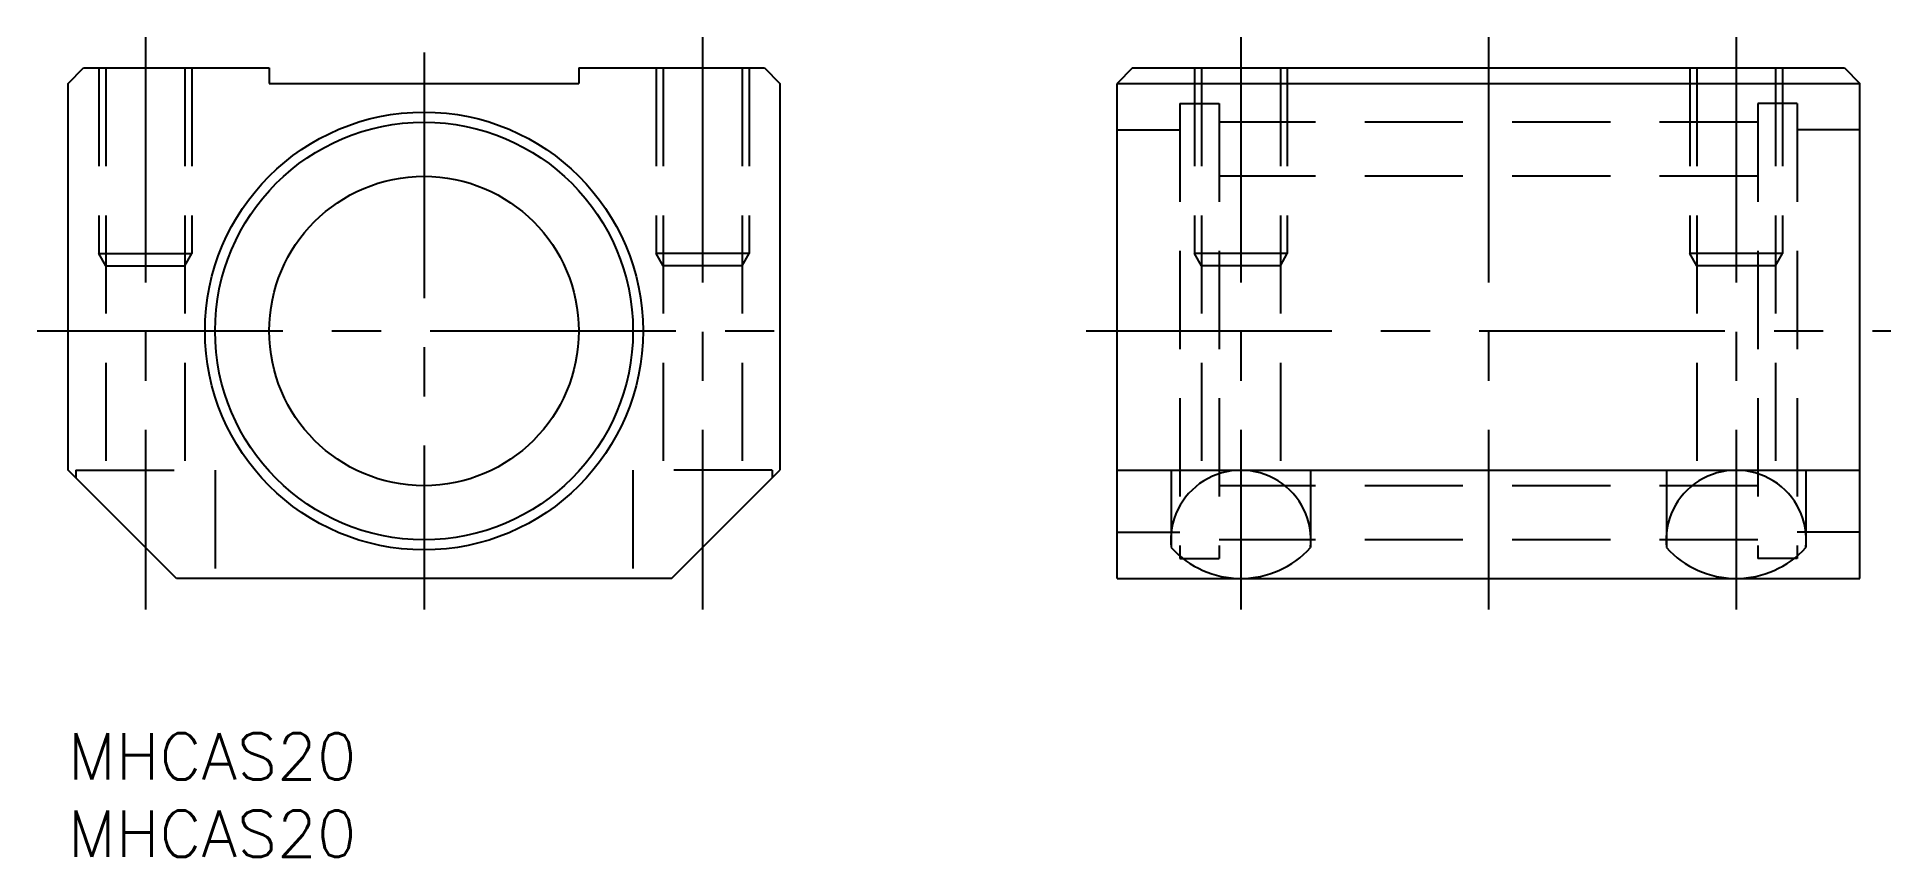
# Model space of a CAD drawing. Extents: x -2 to 118, y -8 to 45.
import ezdxf

# ---------------------------------------------------------------- set-up
doc = ezdxf.new("R2010")
doc.units = 0
doc.header["$LTSCALE"] = 0.5
doc.linetypes.add('CENTER', pattern=[50.8, 31.75, -6.35, 6.35, -6.35])
doc.linetypes.add('DASHED', pattern=[19.05, 12.7, -6.35])
for name, color, linetype in [('MSM_CENTER', 1, 'CENTER'), ('MSM_CONTINUOUS', 7, 'CONTINUOUS'), ('MSM_DASHED', 4, 'DASHED'), ('MSM_PART_NUMBER', 7, 'CONTINUOUS')]:
    doc.layers.add(name, color=color, linetype=linetype)
doc.styles.get("Standard").update_dxf_attribs({"font": 'txt.shx', "height": 3, "bigfont": 'bigfont.shx'})

msp = doc.modelspace()

# ---------------------------------------------------------------- linework, layer by layer
at = {"layer": 'MSM_CENTER'}
for p, q in [((5, 45), (5, 8)), ((41, 45), (41, 8)), ((75.78, 45), (75.78, 8)), ((91.78, 45), (91.78, 8)), ((107.78, 45), (107.78, 8)), ((23, 44), (23, 8)), ((-2, 26), (48, 26)), ((65.78, 26), (117.78, 26))]:
    msp.add_line(p, q, dxfattribs=at)
at = {"layer": 'MSM_CONTINUOUS'}
for p, q in [((0, 42), (1, 43)), ((0, 17), (0, 42)), ((1, 43), (13, 43)), ((13, 43), (13, 42)), ((13, 42), (33, 42)), ((33, 43), (33, 42)), ((33, 43), (45, 43)), ((45, 43), (46, 42)), ((46, 42), (46, 17)), ((68.78, 43), (67.78, 42)), ((67.78, 10), (67.78, 42)), ((67.78, 42), (115.78, 42)), ((68.78, 43), (114.78, 43)), ((114.78, 43), (115.78, 42)), ((115.78, 10), (115.78, 42)), ((7, 10), (0, 17)), ((39, 10), (46, 17)), ((67.78, 17), (115.78, 17)), ((39, 10), (7, 10)), ((67.78, 10), (115.78, 10))]:
    msp.add_line(p, q, dxfattribs=at)
for radius in [14.15, 13.5, 10]:
    msp.add_circle((23, 26), radius, dxfattribs=at)
for centre, radius, start, end in [((75.78, 12.47), 4.53, 353.9744, 186.0256), ((107.78, 12.47), 4.53, 353.9744, 186.0256), ((75.78, 16.06), 6.06, 222.075, 317.925), ((107.78, 16.06), 6.06, 222.075, 317.925)]:
    msp.add_arc(centre, radius, start, end, dxfattribs=at)
at = {"layer": 'MSM_DASHED'}
for p, q in [((2, 43), (2, 31)), ((2.45, 43), (2.45, 17)), ((7.55, 43), (7.55, 17)), ((8, 43), (8, 31)), ((38, 43), (38, 31)), ((38.45, 43), (38.45, 17)), ((43.55, 43), (43.55, 17)), ((44, 43), (44, 31)), ((72.78, 43), (72.78, 31)), ((73.23, 43), (73.23, 17)), ((78.33, 43), (78.33, 17)), ((78.78, 43), (78.78, 31)), ((104.78, 43), (104.78, 31)), ((105.23, 43), (105.23, 17)), ((110.33, 43), (110.33, 17)), ((110.78, 43), (110.78, 31)), ((71.83, 40.7), (71.83, 11.3)), ((71.83, 40.7), (74.38, 40.7)), ((74.38, 40.7), (74.38, 11.3)), ((109.18, 40.7), (109.18, 11.3)), ((111.73, 40.7), (109.18, 40.7)), ((111.73, 40.7), (111.73, 11.3)), ((67.78, 39), (71.83, 39)), ((109.18, 39.5), (74.38, 39.5)), ((115.78, 39), (111.73, 39)), ((109.18, 36), (74.38, 36)), ((2, 31), (8, 31)), ((2.45, 30.22), (2, 31)), ((2.45, 30.22), (7.55, 30.22)), ((7.55, 30.22), (8, 31)), ((44, 31), (38, 31)), ((38.45, 30.22), (38, 31)), ((43.55, 30.22), (38.45, 30.22)), ((43.55, 30.22), (44, 31)), ((78.78, 31), (72.78, 31)), ((73.23, 30.22), (72.78, 31)), ((78.33, 30.22), (73.23, 30.22)), ((78.33, 30.22), (78.78, 31)), ((110.78, 31), (104.78, 31)), ((105.23, 30.22), (104.78, 31)), ((110.33, 30.22), (105.23, 30.22)), ((110.33, 30.22), (110.78, 31)), ((0.5, 17), (9.5, 17)), ((0.5, 17), (0.5, 16.5)), ((9.5, 17), (9.5, 10)), ((45.5, 17), (36.5, 17)), ((36.5, 17), (36.5, 10)), ((45.5, 17), (45.5, 16.5)), ((71.28, 17), (71.28, 12)), ((80.28, 17), (80.28, 12)), ((103.28, 17), (103.28, 12)), ((112.28, 17), (112.28, 12)), ((109.18, 16), (74.38, 16)), ((67.78, 13), (71.83, 13)), ((109.18, 12.5), (74.38, 12.5)), ((115.78, 13), (111.73, 13)), ((71.83, 11.3), (74.38, 11.3)), ((111.73, 11.3), (109.18, 11.3))]:
    msp.add_line(p, q, dxfattribs=at)

# ---------------------------------------------------------------- texts
at = {"layer": 'MSM_PART_NUMBER'}
for p in [(0, -3), (0, -8)]:
    msp.add_text('MHCAS20', height=3, dxfattribs=at).set_placement(p)

doc.saveas('drawing.dxf')
